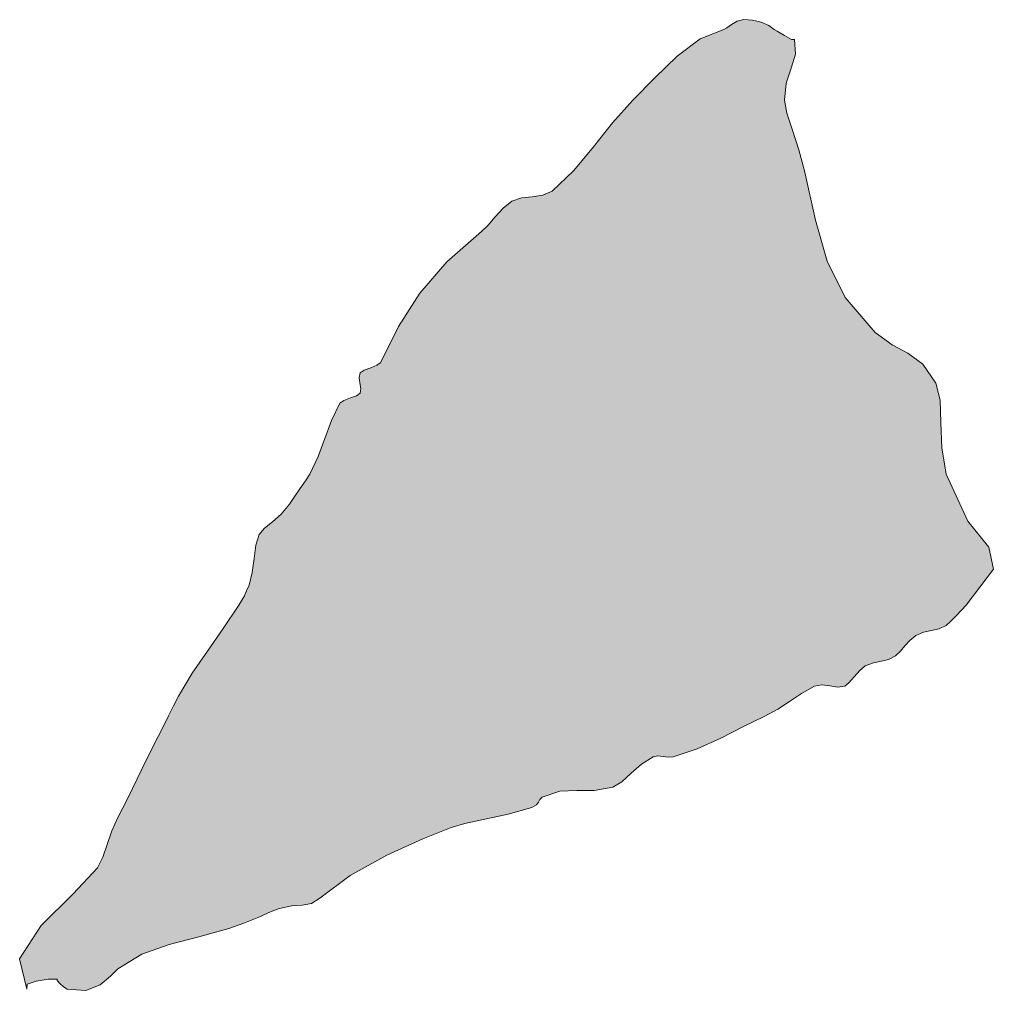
# Model space of a CAD drawing. Header units: inches. Extents: x -600 to 863, y -502 to 873.
# Drawn here: x 185.67 to 195.88, y -266.62 to -256.44 of the extents above; entities that cross this region are included whole.
import ezdxf

# ---------------------------------------------------------------- set-up
doc = ezdxf.new("R2010")
doc.units = ezdxf.units.IN
doc.header["$MEASUREMENT"] = 0
doc.layers.add('Layer 1', color=7, linetype='Continuous')

msp = doc.modelspace()

# ---------------------------------------------------------------- hatches: boundary and pattern name
at = {"layer": 'Layer 1', "true_color": 0xffffff}
msp.add_hatch(color=7, dxfattribs=at).paths.add_polyline_path([(193.049, -256.545), (193.081, -256.527), (193.128, -256.492), (193.188, -256.458), (193.26, -256.439), (193.349, -256.445), (193.439, -256.469), (193.52, -256.504), (193.578, -256.545), (193.607, -256.562), (193.684, -256.609), (193.76, -256.65), (193.79, -256.651), (193.799, -256.803), (193.756, -256.95), (193.704, -257.107), (193.684, -257.286), (193.71, -257.42), (193.768, -257.598), (193.835, -257.806), (193.896, -258.027), (194.01, -258.544), (194.132, -258.974), (194.322, -259.354), (194.637, -259.722), (194.812, -259.849), (194.979, -259.938), (195.134, -260.052), (195.272, -260.251), (195.315, -260.431), (195.325, -260.664), (195.334, -260.929), (195.378, -261.204), (195.605, -261.697), (195.826, -261.97), (195.876, -262.203), (195.59, -262.58), (195.542, -262.63), (195.484, -262.69), (195.426, -262.749), (195.378, -262.792), (195.306, -262.826), (195.225, -262.844), (195.141, -262.861), (195.061, -262.898), (194.999, -262.95), (194.948, -263.006), (194.901, -263.061), (194.849, -263.109), (194.776, -263.148), (194.7, -263.166), (194.619, -263.182), (194.531, -263.216), (194.473, -263.264), (194.414, -263.33), (194.361, -263.393), (194.319, -263.428), (194.244, -263.437), (194.159, -263.425), (194.075, -263.415), (194.001, -263.428), (193.862, -263.506), (193.738, -263.588), (193.614, -263.669), (193.472, -263.745), (193.254, -263.852), (193.017, -263.972), (192.769, -264.084), (192.519, -264.168), (192.468, -264.171), (192.412, -264.164), (192.356, -264.159), (192.308, -264.168), (192.186, -264.244), (192.078, -264.34), (191.979, -264.429), (191.884, -264.486), (191.689, -264.523), (191.509, -264.521), (191.331, -264.528), (191.143, -264.592), (191.119, -264.615), (191.107, -264.644), (191.086, -264.673), (191.037, -264.698), (190.787, -264.768), (190.544, -264.822), (190.335, -264.868), (190.19, -264.91), (189.895, -265.029), (189.517, -265.201), (189.131, -265.412), (188.813, -265.65), (188.725, -265.706), (188.629, -265.724), (188.519, -265.731), (188.39, -265.757), (188.305, -265.791), (188.173, -265.848), (188.017, -265.913), (187.86, -265.969), (187.545, -266.054), (187.235, -266.135), (186.947, -266.238), (186.696, -266.392), (186.619, -266.467), (186.51, -266.558), (186.361, -266.618), (186.167, -266.604), (186.128, -266.581), (186.089, -266.545), (186.062, -266.512), (186.061, -266.498), (185.967, -266.5), (185.842, -266.519), (185.747, -266.553), (185.743, -266.604), (185.666, -266.285), (185.893, -265.936), (186.23, -265.603), (186.484, -265.333), (186.54, -265.22), (186.585, -265.087), (186.632, -264.945), (186.696, -264.804), (186.802, -264.601), (186.899, -264.4), (187, -264.19), (187.119, -263.957), (187.175, -263.847), (187.228, -263.738), (187.279, -263.633), (187.331, -263.533), (187.476, -263.293), (187.635, -263.06), (187.801, -262.824), (187.966, -262.58), (187.998, -262.528), (188.023, -262.48), (188.047, -262.43), (188.072, -262.368), (188.106, -262.237), (188.124, -262.09), (188.143, -261.95), (188.178, -261.839), (188.235, -261.771), (188.317, -261.704), (188.409, -261.626), (188.496, -261.521), (188.545, -261.448), (188.605, -261.361), (188.663, -261.274), (188.708, -261.204), (188.796, -261.021), (188.867, -260.831), (188.938, -260.643), (189.025, -260.463), (189.066, -260.434), (189.134, -260.407), (189.2, -260.383), (189.237, -260.356), (189.243, -260.308), (189.234, -260.249), (189.227, -260.191), (189.237, -260.145), (189.279, -260.116), (189.347, -260.09), (189.413, -260.064), (189.449, -260.039), (189.64, -259.656), (189.863, -259.308), (190.145, -258.98), (190.507, -258.663), (190.577, -258.596), (190.653, -258.507), (190.737, -258.417), (190.825, -258.345), (190.927, -258.309), (191.04, -258.297), (191.152, -258.282), (191.249, -258.239), (191.478, -258.021), (191.683, -257.775), (191.883, -257.522), (192.096, -257.286), (192.325, -257.052), (192.561, -256.824), (192.801, -256.642)])

# ---------------------------------------------------------------- linework, layer by layer
at = {"layer": 'Layer 1', "lineweight": 0}
msp.add_lwpolyline([(193.049, -256.545), (193.081, -256.527), (193.128, -256.492), (193.188, -256.458), (193.26, -256.439), (193.349, -256.445), (193.439, -256.469), (193.52, -256.504), (193.578, -256.545), (193.607, -256.562), (193.684, -256.609), (193.76, -256.65), (193.79, -256.651), (193.799, -256.803), (193.756, -256.95), (193.704, -257.107), (193.684, -257.286), (193.71, -257.42), (193.768, -257.598), (193.835, -257.806), (193.896, -258.027), (194.01, -258.544), (194.132, -258.974), (194.322, -259.354), (194.637, -259.722), (194.812, -259.849), (194.979, -259.938), (195.134, -260.052), (195.272, -260.251), (195.315, -260.431), (195.325, -260.664), (195.334, -260.929), (195.378, -261.204), (195.605, -261.697), (195.826, -261.97), (195.876, -262.203), (195.59, -262.58), (195.542, -262.63), (195.484, -262.69), (195.426, -262.749), (195.378, -262.792), (195.306, -262.826), (195.225, -262.844), (195.141, -262.861), (195.061, -262.898), (194.999, -262.95), (194.948, -263.006), (194.901, -263.061), (194.849, -263.109), (194.776, -263.148), (194.7, -263.166), (194.619, -263.182), (194.531, -263.216), (194.473, -263.264), (194.414, -263.33), (194.361, -263.393), (194.319, -263.428), (194.244, -263.437), (194.159, -263.425), (194.075, -263.415), (194.001, -263.428), (193.862, -263.506), (193.738, -263.588), (193.614, -263.669), (193.472, -263.745), (193.254, -263.852), (193.017, -263.972), (192.769, -264.084), (192.519, -264.168), (192.468, -264.171), (192.412, -264.164), (192.356, -264.159), (192.308, -264.168), (192.186, -264.244), (192.078, -264.34), (191.979, -264.429), (191.884, -264.486), (191.689, -264.523), (191.509, -264.521), (191.331, -264.528), (191.143, -264.592), (191.119, -264.615), (191.107, -264.644), (191.086, -264.673), (191.037, -264.698), (190.787, -264.768), (190.544, -264.822), (190.335, -264.868), (190.19, -264.91), (189.895, -265.029), (189.517, -265.201), (189.131, -265.412), (188.813, -265.65), (188.725, -265.706), (188.629, -265.724), (188.519, -265.731), (188.39, -265.757), (188.305, -265.791), (188.173, -265.848), (188.017, -265.913), (187.86, -265.969), (187.545, -266.054), (187.235, -266.135), (186.947, -266.238), (186.696, -266.392), (186.619, -266.467), (186.51, -266.558), (186.361, -266.618), (186.167, -266.604), (186.128, -266.581), (186.089, -266.545), (186.062, -266.512), (186.061, -266.498), (185.967, -266.5), (185.842, -266.519), (185.747, -266.553), (185.743, -266.604), (185.666, -266.285), (185.893, -265.936), (186.23, -265.603), (186.484, -265.333), (186.54, -265.22), (186.585, -265.087), (186.632, -264.945), (186.696, -264.804), (186.802, -264.601), (186.899, -264.4), (187, -264.19), (187.119, -263.957), (187.175, -263.847), (187.228, -263.738), (187.279, -263.633), (187.331, -263.533), (187.476, -263.293), (187.635, -263.06), (187.801, -262.824), (187.966, -262.58), (187.998, -262.528), (188.023, -262.48), (188.047, -262.43), (188.072, -262.368), (188.106, -262.237), (188.124, -262.09), (188.143, -261.95), (188.178, -261.839), (188.235, -261.771), (188.317, -261.704), (188.409, -261.626), (188.496, -261.521), (188.545, -261.448), (188.605, -261.361), (188.663, -261.274), (188.708, -261.204), (188.796, -261.021), (188.867, -260.831), (188.938, -260.643), (189.025, -260.463), (189.066, -260.434), (189.134, -260.407), (189.2, -260.383), (189.237, -260.356), (189.243, -260.308), (189.234, -260.249), (189.227, -260.191), (189.237, -260.145), (189.279, -260.116), (189.347, -260.09), (189.413, -260.064), (189.449, -260.039), (189.64, -259.656), (189.863, -259.308), (190.145, -258.98), (190.507, -258.663), (190.577, -258.596), (190.653, -258.507), (190.737, -258.417), (190.825, -258.345), (190.927, -258.309), (191.04, -258.297), (191.152, -258.282), (191.249, -258.239), (191.478, -258.021), (191.683, -257.775), (191.883, -257.522), (192.096, -257.286), (192.325, -257.052), (192.561, -256.824), (192.801, -256.642), (193.049, -256.545), (193.049, -256.545)], dxfattribs=at)

doc.saveas('drawing.dxf')
